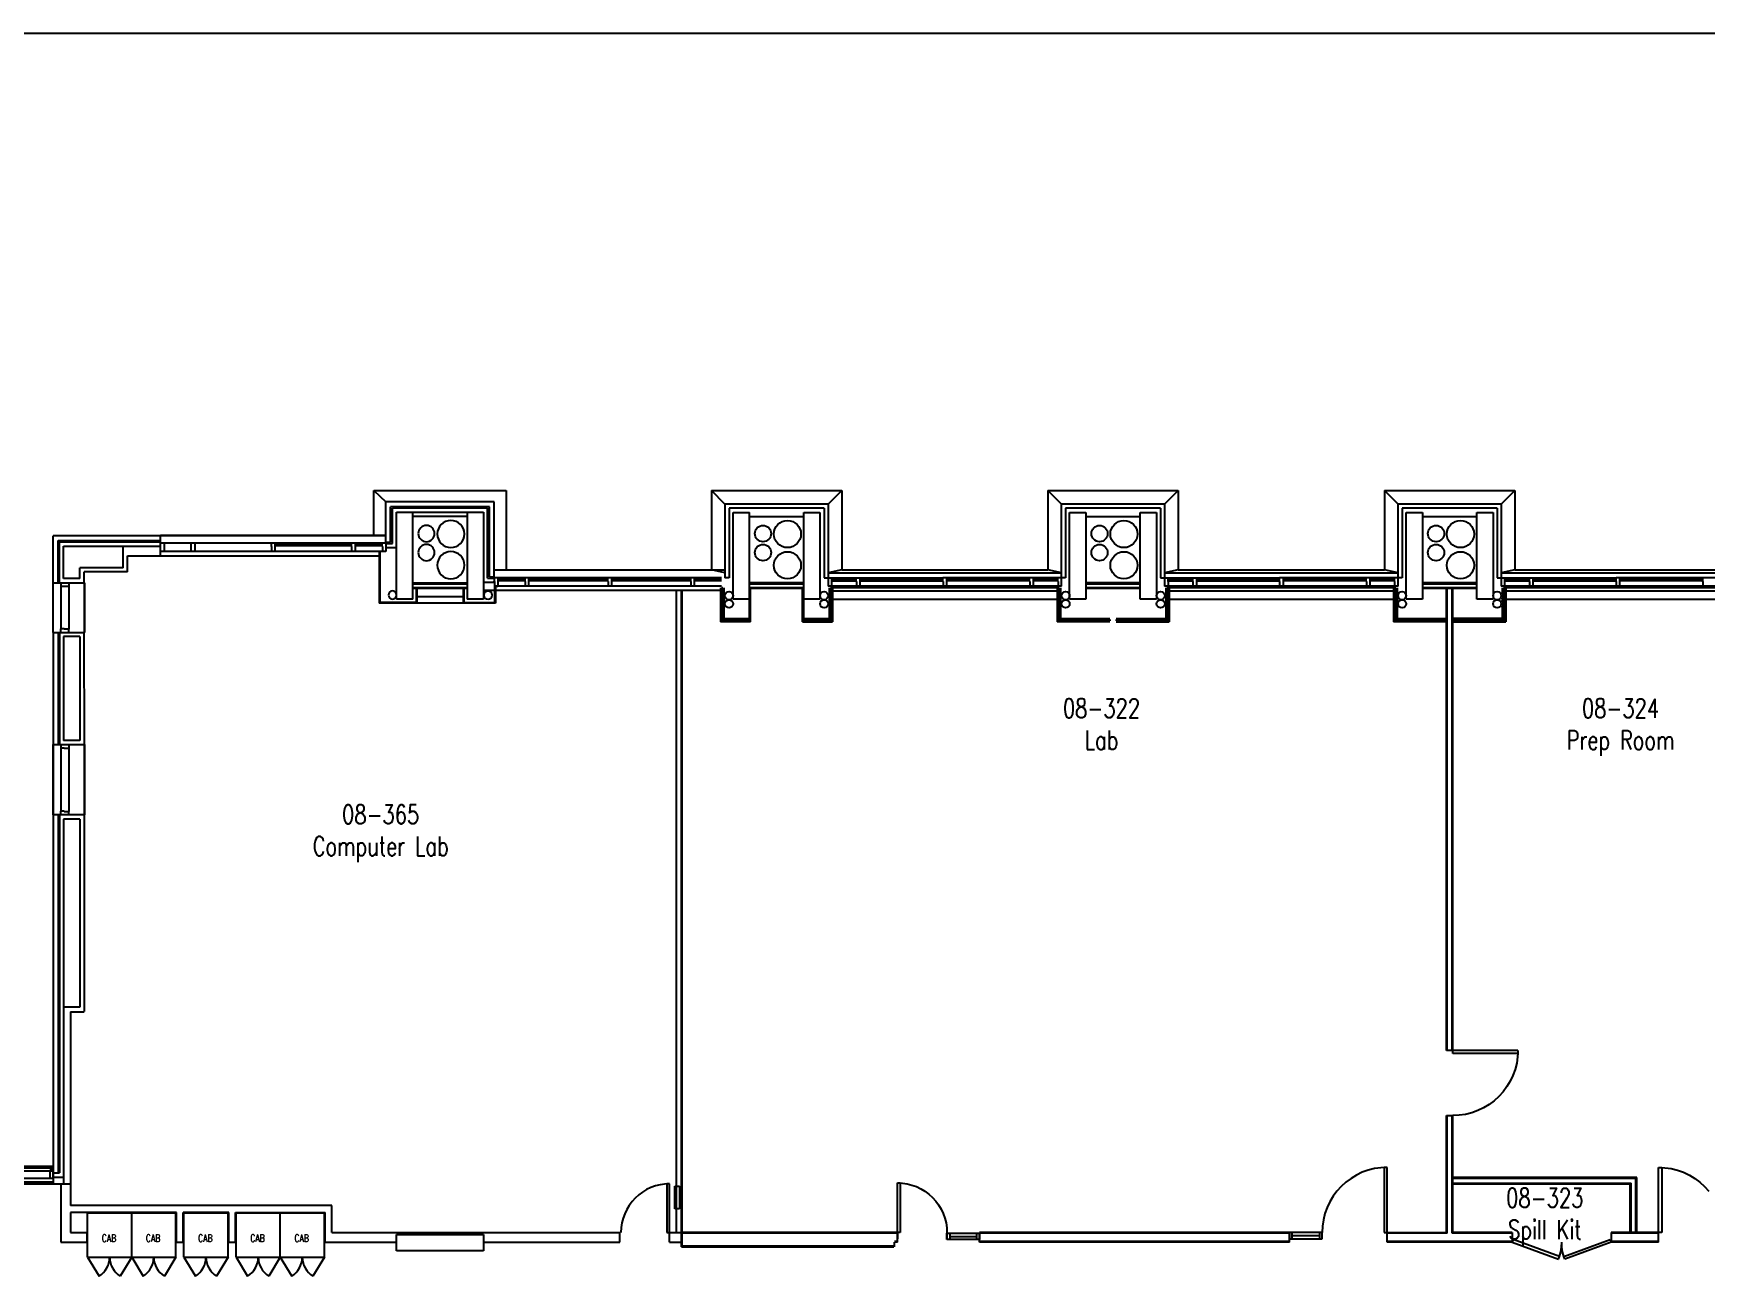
# Model space of a CAD drawing. Extents: x 11182 to 734459, y -1391328 to 152085.
# Drawn here: x 392811 to 423618, y -825406 to -802398 of the extents above; entities that cross this region are included whole.
import ezdxf
from ezdxf.enums import TextEntityAlignment as Align

# ---------------------------------------------------------------- set-up
doc = ezdxf.new("R2010")
doc.units = 0
doc.header["$LTSCALE"] = 500
doc.header["$MEASUREMENT"] = 0
doc.layers.get('0').update_dxf_attribs({"linetype": 'CONTINUOUS'})
doc.layers.add('0_Defpoints', color=106, linetype='CONTINUOUS', plot=False)
for name, color, linetype in [('0_room_data', 7, 'CONTINUOUS'), ('0_text', 7, 'CONTINUOUS'), ('1_Wall_Exist', 251, 'CONTINUOUS'), ('3_Text', 7, 'CONTINUOUS')]:
    doc.layers.add(name, color=color, linetype=linetype)
doc.styles.add('1_200', font='simplex.shx', dxfattribs={"width": 0.75, "height": 460})
doc.styles.add('imperial_Dims', font='simplex.shx', dxfattribs={"width": 0.75})

# ---------------------------------------------------------------- blocks, each defined once
blk = doc.blocks.new('Y_DOR1_0')
at = {"color": 0, "linetype": 'Continuous'}
for p, q in [((0, 457), (914, 457)), ((0, 406), (0, 457)), ((914, 406), (0, 406)), ((914, 406), (897, 279)), ((914, 457), (914, 406)), ((806, 26), (760, -51)), ((845, 107), (806, 26)), ((875, 192), (845, 107)), ((897, 279), (875, 192)), ((508, -303), (431, -349)), ((580, -249), (508, -303)), ((647, -189), (580, -249)), ((707, -122), (647, -189)), ((760, -51), (707, -122)), ((89, -452), (0, -457)), ((178, -439), (89, -452)), ((265, -417), (178, -439)), ((350, -387), (265, -417)), ((431, -349), (350, -387))]:
    blk.add_line(p, q, dxfattribs=at)
blk = doc.blocks.new('room_data')
at = {"layer": '3_Text', "style": '1_200', "width": 0.75}
for tag, p in [('ROOMNUM', (0, 0)), ('ROOMUSE', (0, -575))]:
    blk.add_attdef(tag, text='', height=345, dxfattribs=at).set_placement(p, align=Align.MIDDLE_CENTER)

msp = doc.modelspace()

# ---------------------------------------------------------------- linework, layer by layer
at = {"layer": '0_Defpoints'}
msp.add_lwpolyline([(375129, -802398), (375129, -868101), (476670, -868101), (476670, -802398)], close=True, dxfattribs=at)
at = {"layer": '1_Wall_Exist'}
for p, q in [((399082, -810818), (401522, -810818)), ((399082, -811640), (399082, -810818)), ((399082, -810818), (399302, -811028)), ((401522, -810818), (401522, -812280)), ((405302, -810819), (407702, -810819)), ((405302, -810819), (405302, -812281)), ((405552, -811069), (405302, -810819)), ((407702, -810819), (407452, -811069)), ((407702, -810819), (407702, -812281)), ((411502, -810819), (413902, -810819)), ((411502, -810819), (411502, -812281)), ((411752, -811069), (411502, -810819)), ((413902, -810819), (413652, -811069)), ((413902, -810819), (413902, -812281)), ((417702, -810819), (420102, -810819)), ((417702, -810819), (417702, -812281)), ((417952, -811069), (417702, -810819)), ((420102, -810819), (419852, -811069)), ((420102, -810819), (420102, -812281)), ((399302, -811787), (399302, -811028)), ((401302, -811028), (399302, -811028)), ((399392, -811766), (399392, -811118)), ((401212, -811118), (399392, -811118)), ((401212, -812408), (401212, -811118)), ((401302, -812427), (401302, -811028)), ((407452, -811069), (405552, -811069)), ((405552, -811069), (405552, -812428)), ((407452, -811069), (407452, -812580)), ((413652, -811069), (411752, -811069)), ((411752, -812580), (411752, -811069)), ((413652, -811069), (413652, -812580)), ((419852, -811069), (417952, -811069)), ((417952, -812580), (417952, -811069)), ((419852, -811069), (419852, -812580)), ((401177, -811143), (399427, -811143)), ((399427, -811791), (399427, -811143)), ((399502, -811218), (401102, -811218)), ((399502, -812818), (399502, -811218)), ((399802, -812818), (399802, -811218)), ((400802, -811293), (399802, -811293)), ((400802, -811218), (400802, -812818)), ((401102, -811218), (401102, -812818)), ((401177, -812433), (401177, -811143)), ((407377, -811144), (405627, -811144)), ((405627, -811144), (405627, -812428)), ((405702, -812819), (405702, -811219)), ((405702, -811219), (406002, -811219)), ((406002, -813216), (406002, -811219)), ((406002, -811294), (407002, -811294)), ((407002, -811219), (407302, -811219)), ((407002, -813216), (407002, -811219)), ((407302, -811219), (407302, -812819)), ((407377, -811144), (407377, -812428)), ((413577, -811144), (411827, -811144)), ((411827, -811144), (411827, -812428)), ((411902, -812819), (411902, -811219)), ((411902, -811219), (412202, -811219)), ((412202, -811219), (412202, -812819)), ((412202, -811294), (413202, -811294)), ((413202, -812819), (413202, -811219)), ((413202, -811219), (413502, -811219)), ((413502, -811219), (413502, -812819)), ((413577, -811144), (413577, -812428)), ((419777, -811144), (418027, -811144)), ((418027, -811144), (418027, -812428)), ((418102, -812819), (418102, -811219)), ((418102, -811219), (418402, -811219)), ((418402, -811219), (418402, -812819)), ((418402, -811294), (419402, -811294)), ((419402, -812819), (419402, -811219)), ((419402, -811219), (419702, -811219)), ((419702, -811219), (419702, -812819)), ((419777, -811144), (419777, -812428)), ((399302, -811650), (393177, -811650)), ((393177, -812517), (393177, -811650)), ((393267, -812517), (393267, -811740)), ((393267, -811740), (395152, -811740)), ((395152, -812024), (395152, -811640)), ((395152, -811640), (399302, -811640)), ((393292, -812517), (393292, -811765)), ((393292, -811765), (395152, -811765)), ((393367, -812440), (393367, -811840)), ((393367, -811840), (395152, -811840)), ((394467, -812240), (394467, -811840)), ((394544, -812018), (399178, -812018)), ((394544, -812317), (394544, -812018)), ((399236, -811787), (395152, -811787)), ((399302, -811939), (395152, -811939)), ((399178, -812024), (395152, -812024)), ((395218, -811787), (395218, -811939)), ((395718, -811939), (395718, -811787)), ((395784, -811787), (395784, -811939)), ((397194, -811851), (397194, -811787)), ((397196, -811851), (397194, -811851)), ((397196, -811851), (397196, -811939)), ((397260, -811787), (397260, -811939)), ((398671, -811813), (397260, -811813)), ((398671, -811838), (397260, -811838)), ((398668, -811813), (398671, -811800)), ((398671, -811851), (398668, -811838)), ((398671, -811851), (398671, -811787)), ((398673, -811851), (398671, -811851)), ((398673, -811851), (398673, -811939)), ((398736, -811787), (398736, -811939)), ((399236, -811813), (398736, -811813)), ((399236, -811838), (398736, -811838)), ((399178, -811939), (399178, -812891)), ((399191, -811939), (399191, -812878)), ((399234, -811813), (399236, -811800)), ((399236, -811851), (399234, -811838)), ((399236, -811851), (399236, -811787)), ((399302, -811787), (399236, -811787)), ((399239, -811851), (399236, -811851)), ((399239, -811851), (399239, -811939)), ((399302, -811766), (399392, -811766)), ((399302, -811787), (399302, -811939)), ((399302, -811791), (399427, -811791)), ((399302, -811866), (399502, -811866)), ((394467, -812240), (393667, -812240)), ((393667, -812440), (393667, -812240)), ((393744, -812517), (393744, -812317)), ((394544, -812317), (393744, -812317)), ((401303, -812280), (405553, -812280)), ((405552, -812331), (405302, -812281)), ((407702, -812281), (407452, -812331)), ((407452, -812331), (411752, -812331)), ((407702, -812281), (411502, -812281)), ((411752, -812331), (411502, -812281)), ((413902, -812281), (413652, -812331)), ((413652, -812331), (417952, -812331)), ((413902, -812281), (417702, -812281)), ((417952, -812331), (417702, -812281)), ((420102, -812281), (419852, -812331)), ((419852, -812331), (424152, -812331)), ((420102, -812281), (423902, -812281)), ((393167, -812517), (393744, -812517)), ((393167, -812517), (393167, -813431)), ((393314, -812517), (393314, -813365)), ((393378, -812583), (393314, -812583)), ((393667, -812440), (393367, -812440)), ((393378, -812581), (393378, -812583)), ((393378, -812581), (393466, -812581)), ((393466, -812517), (393466, -813368)), ((393743, -812518), (393743, -813431)), ((393749, -812518), (393744, -812517)), ((393749, -812518), (393749, -813431)), ((399802, -812518), (400802, -812518)), ((400802, -812543), (399802, -812543)), ((400802, -812607), (399802, -812607)), ((400802, -812623), (399802, -812623)), ((399862, -812623), (399862, -812878)), ((399875, -812623), (399875, -812891)), ((400729, -812623), (400729, -812891)), ((400742, -812623), (400742, -812878)), ((401102, -812508), (401306, -812508)), ((401306, -812658), (401102, -812658)), ((401177, -812433), (401303, -812433)), ((401212, -812408), (401302, -812408)), ((401300, -812453), (401303, -812440)), ((401303, -812491), (401300, -812478)), ((405486, -812427), (401302, -812427)), ((401303, -812491), (401303, -812427)), ((401306, -812491), (401303, -812491)), ((401306, -812491), (401306, -812878)), ((405489, -812579), (401306, -812579)), ((401325, -812579), (401325, -812891)), ((405470, -812658), (401325, -812658)), ((401350, -812579), (401369, -812579)), ((401369, -812427), (401369, -812579)), ((401868, -812453), (401369, -812453)), ((401868, -812478), (401369, -812478)), ((401868, -812491), (401868, -812427)), ((401871, -812491), (401868, -812491)), ((401871, -812491), (401871, -812579)), ((401934, -812427), (401934, -812579)), ((403394, -812453), (401934, -812453)), ((403394, -812478), (401934, -812478)), ((403392, -812453), (403394, -812440)), ((403394, -812491), (403392, -812478)), ((403394, -812491), (403394, -812427)), ((403397, -812491), (403394, -812491)), ((403397, -812491), (403397, -812579)), ((403460, -812427), (403460, -812579)), ((404920, -812453), (403460, -812453)), ((404920, -812478), (403460, -812478)), ((404658, -824482), (404658, -812658)), ((404750, -824748), (404750, -812658)), ((404766, -824732), (404766, -812658)), ((404920, -812491), (404920, -812427)), ((404922, -812491), (404920, -812491)), ((404922, -812491), (404922, -812579)), ((404986, -812427), (404986, -812579)), ((405486, -812453), (404986, -812453)), ((405486, -812478), (404986, -812478)), ((405470, -812607), (405470, -813235)), ((405489, -812607), (405489, -813216)), ((405489, -812607), (405489, -812648)), ((405511, -812607), (405489, -812607)), ((405511, -812648), (405489, -812648)), ((405492, -812610), (405492, -812646)), ((405509, -812610), (405492, -812610)), ((405509, -812646), (405492, -812646)), ((405504, -812614), (405509, -812614)), ((405504, -812614), (405504, -812617)), ((405504, -812617), (405511, -812617)), ((405504, -812639), (405511, -812639)), ((405504, -812639), (405504, -812642)), ((405504, -812642), (405509, -812642)), ((405509, -812614), (405509, -812610)), ((405509, -812642), (405509, -812646)), ((405511, -812607), (405511, -813194)), ((405511, -812617), (405511, -812607)), ((405511, -812639), (405511, -812648)), ((405533, -812607), (405533, -813194)), ((405627, -812428), (405552, -812428)), ((407002, -812519), (406002, -812519)), ((407002, -812544), (406002, -812544)), ((407002, -812608), (406002, -812608)), ((407002, -812624), (406002, -812624)), ((406021, -813235), (406021, -812624)), ((406983, -813235), (406983, -812624)), ((407377, -812428), (409568, -812428)), ((409571, -812580), (407452, -812580)), ((407472, -812607), (407472, -813194)), ((407494, -812607), (407494, -813194)), ((407494, -812607), (407516, -812607)), ((407494, -812617), (407494, -812607)), ((407501, -812617), (407494, -812617)), ((407494, -812639), (407494, -812648)), ((407501, -812639), (407494, -812639)), ((407494, -812648), (407516, -812648)), ((407496, -812610), (407513, -812610)), ((407496, -812614), (407496, -812610)), ((407501, -812614), (407496, -812614)), ((407501, -812642), (407496, -812642)), ((407496, -812642), (407496, -812646)), ((407496, -812646), (407513, -812646)), ((407501, -812614), (407501, -812617)), ((407501, -812639), (407501, -812642)), ((407513, -812610), (407513, -812646)), ((407516, -812453), (407971, -812453)), ((407516, -812479), (407971, -812479)), ((407516, -812491), (407516, -812580)), ((407516, -812491), (407518, -812491)), ((407516, -812607), (407516, -813216)), ((411689, -812607), (407516, -812607)), ((407516, -812607), (407516, -812648)), ((407516, -812665), (411689, -812665)), ((407518, -812491), (407518, -812428)), ((407521, -812453), (407518, -812441)), ((407518, -812491), (407521, -812479)), ((407535, -812607), (407535, -813235)), ((407969, -812453), (407971, -812441)), ((407971, -812491), (407969, -812479)), ((407971, -812491), (407971, -812428)), ((407974, -812491), (407971, -812491)), ((407974, -812491), (407974, -812580)), ((408037, -812428), (408037, -812580)), ((408037, -812453), (409568, -812453)), ((408037, -812479), (409568, -812479)), ((409566, -812453), (409568, -812441)), ((409568, -812491), (409566, -812479)), ((409634, -812428), (409568, -812428)), ((409568, -812491), (409568, -812428)), ((409571, -812491), (409568, -812491)), ((409571, -812491), (409571, -812580)), ((411752, -812580), (409571, -812580)), ((409634, -812428), (409634, -812580)), ((411827, -812428), (409637, -812428)), ((411165, -812453), (409637, -812453)), ((411165, -812479), (409637, -812479)), ((411163, -812453), (411165, -812441)), ((411165, -812491), (411163, -812479)), ((411165, -812491), (411165, -812428)), ((411168, -812491), (411165, -812491)), ((411168, -812491), (411168, -812580)), ((411231, -812428), (411231, -812580)), ((411687, -812453), (411231, -812453)), ((411687, -812479), (411231, -812479)), ((411670, -812607), (411670, -813235)), ((411684, -812453), (411687, -812441)), ((411687, -812491), (411684, -812479)), ((411687, -812491), (411687, -812428)), ((411689, -812491), (411687, -812491)), ((411689, -812491), (411689, -812580)), ((411689, -812607), (411689, -813216)), ((411689, -812607), (411689, -812648)), ((411711, -812607), (411689, -812607)), ((411711, -812648), (411689, -812648)), ((411709, -812610), (411692, -812610)), ((411692, -812610), (411692, -812646)), ((411709, -812646), (411692, -812646)), ((411704, -812614), (411709, -812614)), ((411704, -812614), (411704, -812617)), ((411704, -812617), (411711, -812617)), ((411704, -812639), (411711, -812639)), ((411704, -812639), (411704, -812642)), ((411704, -812642), (411709, -812642)), ((411709, -812614), (411709, -812610)), ((411709, -812642), (411709, -812646)), ((411711, -812607), (411711, -813194)), ((411711, -812617), (411711, -812607)), ((411711, -812639), (411711, -812648)), ((411733, -812607), (411733, -813194)), ((413202, -812519), (412202, -812519)), ((413202, -812544), (412202, -812544)), ((413202, -812608), (412202, -812608)), ((413202, -812624), (412202, -812624)), ((413577, -812428), (415768, -812428)), ((415771, -812580), (413652, -812580)), ((413672, -812607), (413672, -813194)), ((413694, -812607), (413694, -813194)), ((413694, -812607), (413716, -812607)), ((413694, -812617), (413694, -812607)), ((413701, -812617), (413694, -812617)), ((413694, -812639), (413694, -812648)), ((413701, -812639), (413694, -812639)), ((413694, -812648), (413716, -812648)), ((413696, -812610), (413713, -812610)), ((413696, -812614), (413696, -812610)), ((413701, -812614), (413696, -812614)), ((413696, -812642), (413696, -812646)), ((413701, -812642), (413696, -812642)), ((413696, -812646), (413713, -812646)), ((413701, -812614), (413701, -812617)), ((413701, -812639), (413701, -812642)), ((413713, -812610), (413713, -812646)), ((413716, -812453), (414171, -812453)), ((413716, -812479), (414171, -812479)), ((413716, -812491), (413716, -812580)), ((413716, -812491), (413718, -812491)), ((413716, -812607), (413716, -813216)), ((417889, -812607), (413716, -812607)), ((413716, -812607), (413716, -812648)), ((413716, -812665), (417889, -812665)), ((413718, -812491), (413718, -812428)), ((413721, -812453), (413718, -812441)), ((413718, -812491), (413721, -812479)), ((413735, -812607), (413735, -813235)), ((414169, -812453), (414171, -812441)), ((414171, -812491), (414169, -812479)), ((414171, -812491), (414171, -812428)), ((414174, -812491), (414171, -812491)), ((414174, -812491), (414174, -812580)), ((414237, -812428), (414237, -812580)), ((414237, -812453), (415768, -812453)), ((414237, -812479), (415768, -812479)), ((415766, -812453), (415768, -812441)), ((415768, -812491), (415766, -812479)), ((415834, -812428), (415768, -812428)), ((415768, -812491), (415768, -812428)), ((415771, -812491), (415768, -812491)), ((415771, -812491), (415771, -812580)), ((417952, -812580), (415771, -812580)), ((415834, -812428), (415834, -812580)), ((418027, -812428), (415837, -812428)), ((417365, -812453), (415837, -812453)), ((417365, -812479), (415837, -812479)), ((417363, -812453), (417365, -812441)), ((417365, -812491), (417363, -812479)), ((417365, -812491), (417365, -812428)), ((417368, -812491), (417365, -812491)), ((417368, -812491), (417368, -812580)), ((417431, -812428), (417431, -812580)), ((417887, -812453), (417431, -812453)), ((417887, -812479), (417431, -812479)), ((417870, -812607), (417870, -813235)), ((417884, -812453), (417887, -812441)), ((417887, -812491), (417884, -812479)), ((417887, -812491), (417887, -812428)), ((417889, -812491), (417887, -812491)), ((417889, -812491), (417889, -812580)), ((417889, -812607), (417889, -813216)), ((417889, -812607), (417889, -812648)), ((417911, -812607), (417889, -812607)), ((417911, -812648), (417889, -812648)), ((417892, -812610), (417892, -812646)), ((417909, -812610), (417892, -812610)), ((417909, -812646), (417892, -812646)), ((417904, -812614), (417909, -812614)), ((417904, -812614), (417904, -812617)), ((417904, -812617), (417911, -812617)), ((417904, -812639), (417911, -812639)), ((417904, -812639), (417904, -812642)), ((417904, -812642), (417909, -812642)), ((417909, -812614), (417909, -812610)), ((417909, -812642), (417909, -812646)), ((417911, -812607), (417911, -813194)), ((417911, -812617), (417911, -812607)), ((417911, -812639), (417911, -812648)), ((417933, -812607), (417933, -813194)), ((419402, -812519), (418402, -812519)), ((419402, -812544), (418402, -812544)), ((419402, -812608), (418402, -812608)), ((419402, -812624), (418402, -812624)), ((418843, -821132), (418843, -812624)), ((418856, -821132), (418856, -812624)), ((418948, -821132), (418948, -812624)), ((418961, -821132), (418961, -812624)), ((419777, -812428), (421968, -812428)), ((421971, -812580), (419852, -812580)), ((419872, -812607), (419872, -813194)), ((419894, -812607), (419894, -813194)), ((419894, -812607), (419916, -812607)), ((419894, -812617), (419894, -812607)), ((419901, -812617), (419894, -812617)), ((419894, -812639), (419894, -812648)), ((419901, -812639), (419894, -812639)), ((419894, -812648), (419916, -812648)), ((419896, -812610), (419913, -812610)), ((419896, -812614), (419896, -812610)), ((419901, -812614), (419896, -812614)), ((419901, -812642), (419896, -812642)), ((419896, -812642), (419896, -812646)), ((419896, -812646), (419913, -812646)), ((419901, -812614), (419901, -812617)), ((419901, -812639), (419901, -812642)), ((419913, -812610), (419913, -812646)), ((419916, -812453), (420371, -812453)), ((419916, -812479), (420371, -812479)), ((419916, -812491), (419916, -812580)), ((419916, -812491), (419918, -812491)), ((419916, -812607), (419916, -813216)), ((424089, -812607), (419916, -812607)), ((419916, -812607), (419916, -812648)), ((419916, -812665), (424089, -812665)), ((419918, -812491), (419918, -812428)), ((419921, -812453), (419918, -812441)), ((419918, -812491), (419921, -812479)), ((419935, -812607), (419935, -813235)), ((420369, -812453), (420371, -812441)), ((420371, -812491), (420369, -812479)), ((420371, -812491), (420371, -812428)), ((420374, -812491), (420371, -812491)), ((420374, -812491), (420374, -812580)), ((420437, -812428), (420437, -812580)), ((420437, -812453), (421968, -812453)), ((420437, -812479), (421968, -812479)), ((421966, -812453), (421968, -812441)), ((421968, -812491), (421966, -812479)), ((422034, -812428), (421968, -812428)), ((421968, -812491), (421968, -812428)), ((421971, -812491), (421968, -812491)), ((421971, -812491), (421971, -812580)), ((424152, -812580), (421971, -812580)), ((422034, -812428), (422034, -812580)), ((424227, -812428), (422037, -812428)), ((423565, -812453), (422037, -812453)), ((423565, -812479), (422037, -812479)), ((423563, -812453), (423565, -812441)), ((423565, -812491), (423563, -812479)), ((423565, -812491), (423565, -812428)), ((423568, -812491), (423565, -812491)), ((423568, -812491), (423568, -812580)), ((401325, -812891), (399178, -812891)), ((399862, -812878), (399191, -812878)), ((399802, -812818), (399502, -812818)), ((400742, -812878), (401306, -812878)), ((401102, -812818), (400802, -812818)), ((406002, -812819), (405702, -812819)), ((407302, -812819), (407002, -812819)), ((407535, -812819), (411670, -812819)), ((412202, -812819), (411902, -812819)), ((413502, -812819), (413202, -812819)), ((413735, -812819), (417870, -812819)), ((418402, -812819), (418102, -812819)), ((419702, -812819), (419402, -812819)), ((419935, -812819), (424070, -812819)), ((406021, -813235), (405470, -813235)), ((405511, -813152), (405489, -813152)), ((405489, -813152), (405489, -813216)), ((405489, -813172), (406002, -813172)), ((405511, -813194), (405489, -813194)), ((406002, -813216), (405489, -813216)), ((405530, -813216), (405489, -813216)), ((405509, -813155), (405492, -813155)), ((405492, -813155), (405492, -813191)), ((405509, -813191), (405492, -813191)), ((405496, -813196), (405492, -813196)), ((405492, -813196), (405492, -813213)), ((405528, -813213), (405492, -813213)), ((405496, -813201), (405496, -813196)), ((405499, -813201), (405496, -813201)), ((405499, -813194), (405993, -813194)), ((405499, -813201), (405499, -813194)), ((405504, -813159), (405509, -813159)), ((405504, -813159), (405504, -813162)), ((405504, -813162), (405511, -813162)), ((405504, -813184), (405511, -813184)), ((405504, -813184), (405504, -813187)), ((405504, -813187), (405509, -813187)), ((405509, -813159), (405509, -813155)), ((405509, -813187), (405509, -813191)), ((405511, -813162), (405511, -813152)), ((405511, -813184), (405511, -813194)), ((405521, -813194), (405530, -813194)), ((405521, -813201), (405521, -813194)), ((405524, -813201), (405521, -813201)), ((405524, -813201), (405524, -813196)), ((405524, -813196), (405528, -813196)), ((405528, -813196), (405528, -813213)), ((405530, -813194), (405530, -813216)), ((405961, -813194), (405961, -813216)), ((405971, -813194), (405961, -813194)), ((406002, -813216), (405961, -813216)), ((405964, -813196), (405964, -813213)), ((405968, -813196), (405964, -813196)), ((406000, -813213), (405964, -813213)), ((405968, -813201), (405968, -813196)), ((405971, -813201), (405968, -813201)), ((405971, -813201), (405971, -813194)), ((405993, -813201), (405993, -813194)), ((405993, -813194), (406002, -813194)), ((405996, -813201), (405993, -813201)), ((405996, -813201), (405996, -813196)), ((405996, -813196), (406000, -813196)), ((406000, -813196), (406000, -813213)), ((406002, -813194), (406002, -813216)), ((406983, -813235), (407535, -813235)), ((407002, -813172), (407494, -813172)), ((407002, -813194), (407002, -813216)), ((407012, -813194), (407002, -813194)), ((407002, -813216), (407516, -813216)), ((407044, -813216), (407002, -813216)), ((407009, -813196), (407005, -813196)), ((407005, -813196), (407005, -813213)), ((407041, -813213), (407005, -813213)), ((407009, -813201), (407009, -813196)), ((407012, -813201), (407009, -813201)), ((407012, -813194), (407494, -813194)), ((407012, -813201), (407012, -813194)), ((407034, -813194), (407044, -813194)), ((407034, -813201), (407034, -813194)), ((407037, -813201), (407034, -813201)), ((407037, -813201), (407037, -813196)), ((407037, -813196), (407041, -813196)), ((407041, -813196), (407041, -813213)), ((407044, -813194), (407044, -813216)), ((407474, -813194), (407474, -813216)), ((407484, -813194), (407474, -813194)), ((407516, -813216), (407474, -813216)), ((407481, -813196), (407477, -813196)), ((407477, -813196), (407477, -813213)), ((407513, -813213), (407477, -813213)), ((407481, -813201), (407481, -813196)), ((407484, -813201), (407481, -813201)), ((407484, -813201), (407484, -813194)), ((407494, -813152), (407516, -813152)), ((407494, -813162), (407494, -813152)), ((407501, -813162), (407494, -813162)), ((407494, -813184), (407494, -813194)), ((407501, -813184), (407494, -813184)), ((407494, -813194), (407516, -813194)), ((407496, -813155), (407513, -813155)), ((407496, -813159), (407496, -813155)), ((407501, -813159), (407496, -813159)), ((407501, -813187), (407496, -813187)), ((407496, -813187), (407496, -813191)), ((407496, -813191), (407513, -813191)), ((407501, -813159), (407501, -813162)), ((407501, -813184), (407501, -813187)), ((407506, -813201), (407506, -813194)), ((407509, -813201), (407506, -813201)), ((407509, -813196), (407513, -813196)), ((407509, -813201), (407509, -813196)), ((407513, -813155), (407513, -813191)), ((407513, -813196), (407513, -813213)), ((407516, -813152), (407516, -813216)), ((412643, -813235), (411670, -813235)), ((411711, -813152), (411689, -813152)), ((411689, -813152), (411689, -813216)), ((411689, -813172), (412643, -813172)), ((411711, -813194), (411689, -813194)), ((412643, -813216), (411689, -813216)), ((411730, -813216), (411689, -813216)), ((411692, -813155), (411692, -813191)), ((411709, -813155), (411692, -813155)), ((411709, -813191), (411692, -813191)), ((411692, -813196), (411692, -813213)), ((411696, -813196), (411692, -813196)), ((411728, -813213), (411692, -813213)), ((411696, -813201), (411696, -813196)), ((411699, -813201), (411696, -813201)), ((411699, -813194), (412643, -813194)), ((411699, -813201), (411699, -813194)), ((411704, -813159), (411709, -813159)), ((411704, -813159), (411704, -813162)), ((411704, -813162), (411711, -813162)), ((411704, -813184), (411704, -813187)), ((411704, -813184), (411711, -813184)), ((411704, -813187), (411709, -813187)), ((411709, -813159), (411709, -813155)), ((411709, -813187), (411709, -813191)), ((411711, -813162), (411711, -813152)), ((411711, -813184), (411711, -813194)), ((411721, -813201), (411721, -813194)), ((411721, -813194), (411730, -813194)), ((411724, -813201), (411721, -813201)), ((411724, -813196), (411728, -813196)), ((411724, -813201), (411724, -813196)), ((411728, -813196), (411728, -813213)), ((411730, -813194), (411730, -813216)), ((412146, -813194), (412146, -813216)), ((412155, -813194), (412146, -813194)), ((412187, -813216), (412146, -813216)), ((412148, -813196), (412148, -813213)), ((412153, -813196), (412148, -813196)), ((412184, -813213), (412148, -813213)), ((412153, -813201), (412153, -813196)), ((412155, -813201), (412153, -813201)), ((412155, -813201), (412155, -813194)), ((412177, -813194), (412187, -813194)), ((412177, -813201), (412177, -813194)), ((412180, -813201), (412177, -813201)), ((412180, -813201), (412180, -813196)), ((412180, -813196), (412184, -813196)), ((412184, -813196), (412184, -813213)), ((412187, -813194), (412187, -813216)), ((412602, -813194), (412602, -813216)), ((412612, -813194), (412602, -813194)), ((412643, -813216), (412602, -813216)), ((412605, -813196), (412605, -813213)), ((412609, -813196), (412605, -813196)), ((412641, -813213), (412605, -813213)), ((412609, -813201), (412609, -813196)), ((412612, -813201), (412609, -813201)), ((412612, -813201), (412612, -813194)), ((412634, -813194), (412643, -813194)), ((412634, -813201), (412634, -813194)), ((412637, -813201), (412634, -813201)), ((412637, -813201), (412637, -813196)), ((412637, -813196), (412641, -813196)), ((412641, -813196), (412641, -813213)), ((412643, -813194), (412643, -813216)), ((412761, -813172), (413694, -813172)), ((412761, -813194), (413694, -813194)), ((412761, -813194), (412761, -813216)), ((412771, -813194), (412761, -813194)), ((412761, -813216), (413716, -813216)), ((412761, -813216), (412803, -813216)), ((412761, -813235), (413735, -813235)), ((412764, -813196), (412764, -813213)), ((412768, -813196), (412764, -813196)), ((412764, -813213), (412800, -813213)), ((412768, -813201), (412768, -813196)), ((412768, -813201), (412771, -813201)), ((412771, -813201), (412771, -813194)), ((412793, -813194), (412803, -813194)), ((412793, -813201), (412793, -813194)), ((412793, -813201), (412796, -813201)), ((412796, -813201), (412796, -813196)), ((412796, -813196), (412800, -813196)), ((412800, -813196), (412800, -813213)), ((412803, -813194), (412803, -813216)), ((413218, -813194), (413218, -813216)), ((413228, -813194), (413218, -813194)), ((413218, -813216), (413259, -813216)), ((413221, -813196), (413221, -813213)), ((413225, -813196), (413221, -813196)), ((413221, -813213), (413257, -813213)), ((413225, -813201), (413225, -813196)), ((413225, -813201), (413228, -813201)), ((413228, -813201), (413228, -813194)), ((413250, -813194), (413259, -813194)), ((413250, -813201), (413250, -813194)), ((413250, -813201), (413252, -813201)), ((413252, -813201), (413252, -813196)), ((413252, -813196), (413257, -813196)), ((413257, -813196), (413257, -813213)), ((413259, -813194), (413259, -813216)), ((413674, -813194), (413674, -813216)), ((413684, -813194), (413674, -813194)), ((413716, -813216), (413674, -813216)), ((413677, -813196), (413677, -813213)), ((413681, -813196), (413677, -813196)), ((413713, -813213), (413677, -813213)), ((413681, -813201), (413681, -813196)), ((413684, -813201), (413681, -813201)), ((413684, -813201), (413684, -813194)), ((413694, -813152), (413716, -813152)), ((413694, -813162), (413694, -813152)), ((413701, -813162), (413694, -813162)), ((413694, -813184), (413694, -813194)), ((413701, -813184), (413694, -813184)), ((413694, -813194), (413716, -813194)), ((413696, -813159), (413696, -813155)), ((413696, -813155), (413713, -813155)), ((413701, -813159), (413696, -813159)), ((413701, -813187), (413696, -813187)), ((413696, -813187), (413696, -813191)), ((413696, -813191), (413713, -813191)), ((413701, -813159), (413701, -813162)), ((413701, -813184), (413701, -813187)), ((413706, -813201), (413706, -813194)), ((413709, -813201), (413706, -813201)), ((413709, -813196), (413713, -813196)), ((413709, -813201), (413709, -813196)), ((413713, -813155), (413713, -813191)), ((413713, -813196), (413713, -813213)), ((413716, -813152), (413716, -813216)), ((418843, -813235), (417870, -813235)), ((417911, -813152), (417889, -813152)), ((417889, -813152), (417889, -813216)), ((417889, -813172), (418843, -813172)), ((417911, -813194), (417889, -813194)), ((418843, -813216), (417889, -813216)), ((417930, -813216), (417889, -813216)), ((417892, -813155), (417892, -813191)), ((417909, -813155), (417892, -813155)), ((417909, -813191), (417892, -813191)), ((417892, -813196), (417892, -813213)), ((417896, -813196), (417892, -813196)), ((417928, -813213), (417892, -813213)), ((417896, -813201), (417896, -813196)), ((417899, -813201), (417896, -813201)), ((417899, -813194), (418843, -813194)), ((417899, -813201), (417899, -813194)), ((417904, -813159), (417909, -813159)), ((417904, -813159), (417904, -813162)), ((417904, -813162), (417911, -813162)), ((417904, -813184), (417911, -813184)), ((417904, -813184), (417904, -813187)), ((417904, -813187), (417909, -813187)), ((417909, -813159), (417909, -813155)), ((417909, -813187), (417909, -813191)), ((417911, -813162), (417911, -813152)), ((417911, -813184), (417911, -813194)), ((417921, -813194), (417930, -813194)), ((417921, -813201), (417921, -813194)), ((417924, -813201), (417921, -813201)), ((417924, -813201), (417924, -813196)), ((417924, -813196), (417928, -813196)), ((417928, -813196), (417928, -813213)), ((417930, -813194), (417930, -813216)), ((418346, -813194), (418346, -813216)), ((418355, -813194), (418346, -813194)), ((418387, -813216), (418346, -813216)), ((418348, -813196), (418348, -813213)), ((418352, -813196), (418348, -813196)), ((418384, -813213), (418348, -813213)), ((418352, -813201), (418352, -813196)), ((418355, -813201), (418352, -813201)), ((418355, -813201), (418355, -813194)), ((418377, -813194), (418387, -813194)), ((418377, -813201), (418377, -813194)), ((418380, -813201), (418377, -813201)), ((418380, -813201), (418380, -813196)), ((418380, -813196), (418384, -813196)), ((418384, -813196), (418384, -813213)), ((418387, -813194), (418387, -813216)), ((418802, -813194), (418802, -813216)), ((418812, -813194), (418802, -813194)), ((418843, -813216), (418802, -813216)), ((418805, -813196), (418805, -813213)), ((418809, -813196), (418805, -813196)), ((418841, -813213), (418805, -813213)), ((418809, -813201), (418809, -813196)), ((418812, -813201), (418809, -813201)), ((418812, -813201), (418812, -813194)), ((418834, -813194), (418843, -813194)), ((418834, -813201), (418834, -813194)), ((418837, -813201), (418834, -813201)), ((418837, -813201), (418837, -813196)), ((418837, -813196), (418841, -813196)), ((418841, -813196), (418841, -813213)), ((418843, -813194), (418843, -813216)), ((419916, -813172), (418961, -813172)), ((419906, -813194), (418961, -813194)), ((418961, -813194), (418961, -813216)), ((418971, -813194), (418961, -813194)), ((418961, -813216), (419916, -813216)), ((418961, -813216), (419003, -813216)), ((418961, -813235), (419935, -813235)), ((418964, -813196), (418964, -813213)), ((418968, -813196), (418964, -813196)), ((418964, -813213), (419000, -813213)), ((418968, -813201), (418968, -813196)), ((418968, -813201), (418971, -813201)), ((418971, -813201), (418971, -813194)), ((418993, -813194), (419003, -813194)), ((418993, -813201), (418993, -813194)), ((418993, -813201), (418996, -813201)), ((418996, -813201), (418996, -813196)), ((418996, -813196), (419000, -813196)), ((419000, -813196), (419000, -813213)), ((419003, -813194), (419003, -813216)), ((419418, -813194), (419418, -813216)), ((419428, -813194), (419418, -813194)), ((419418, -813216), (419459, -813216)), ((419421, -813196), (419421, -813213)), ((419425, -813196), (419421, -813196)), ((419421, -813213), (419457, -813213)), ((419425, -813201), (419425, -813196)), ((419425, -813201), (419428, -813201)), ((419428, -813201), (419428, -813194)), ((419450, -813194), (419459, -813194)), ((419450, -813201), (419450, -813194)), ((419450, -813201), (419452, -813201)), ((419452, -813201), (419452, -813196)), ((419452, -813196), (419457, -813196)), ((419457, -813196), (419457, -813213)), ((419459, -813194), (419459, -813216)), ((419874, -813194), (419874, -813216)), ((419884, -813194), (419874, -813194)), ((419874, -813216), (419916, -813216)), ((419877, -813196), (419877, -813213)), ((419881, -813196), (419877, -813196)), ((419877, -813213), (419913, -813213)), ((419881, -813201), (419881, -813196)), ((419881, -813201), (419884, -813201)), ((419884, -813201), (419884, -813194)), ((419894, -813152), (419916, -813152)), ((419894, -813162), (419894, -813152)), ((419901, -813162), (419894, -813162)), ((419894, -813184), (419894, -813194)), ((419901, -813184), (419894, -813184)), ((419894, -813194), (419916, -813194)), ((419896, -813155), (419913, -813155)), ((419896, -813159), (419896, -813155)), ((419901, -813159), (419896, -813159)), ((419901, -813187), (419896, -813187)), ((419896, -813187), (419896, -813191)), ((419896, -813191), (419913, -813191)), ((419901, -813159), (419901, -813162)), ((419901, -813184), (419901, -813187)), ((419906, -813201), (419906, -813194)), ((419906, -813201), (419909, -813201)), ((419909, -813201), (419909, -813196)), ((419909, -813196), (419913, -813196)), ((419913, -813155), (419913, -813191)), ((419913, -813196), (419913, -813213)), ((419916, -813152), (419916, -813216)), ((393167, -813431), (393749, -813431)), ((393176, -813431), (393176, -816791)), ((393177, -813431), (393177, -813431)), ((393266, -813431), (393266, -815497)), ((393291, -813431), (393291, -815497)), ((393314, -813431), (393314, -813365)), ((393377, -813365), (393314, -813365)), ((393315, -813431), (393467, -813431)), ((393366, -813508), (393367, -815420)), ((393666, -813508), (393366, -813508)), ((393377, -813367), (393377, -813365)), ((393377, -813367), (393466, -813367)), ((393466, -813431), (393466, -813367)), ((393666, -813508), (393667, -815420)), ((393742, -813431), (393743, -815497)), ((393667, -815420), (393367, -815420)), ((393166, -815497), (393749, -815497)), ((393166, -815497), (393166, -816791)), ((393314, -815497), (393314, -816725)), ((393377, -815563), (393314, -815563)), ((393377, -815561), (393377, -815563)), ((393377, -815561), (393466, -815561)), ((393466, -815497), (393466, -816728)), ((393743, -815497), (393743, -820412)), ((393749, -815497), (393749, -816791)), ((393166, -816791), (393176, -816791)), ((393177, -816791), (393177, -823587)), ((393749, -816791), (393177, -816791)), ((393267, -816791), (393267, -820335)), ((393292, -816791), (393292, -820335)), ((393313, -816791), (393313, -816725)), ((393377, -816725), (393313, -816725)), ((393367, -816868), (393367, -820335)), ((393667, -816868), (393367, -816868)), ((393377, -816728), (393377, -816725)), ((393377, -816728), (393465, -816728)), ((393465, -816791), (393465, -816728)), ((393667, -816868), (393667, -820335)), ((393267, -820335), (393267, -823388)), ((393292, -820335), (393292, -823388)), ((393667, -820335), (393367, -820335)), ((393367, -820335), (393367, -823463)), ((393491, -820418), (393491, -823990)), ((393491, -820418), (393743, -820418)), ((420161, -821132), (418843, -821132)), ((418961, -821188), (418961, -821132)), ((420161, -821188), (418961, -821188)), ((420161, -821188), (420138, -821366)), ((420161, -821132), (420161, -821188)), ((420069, -821591), (420019, -821698)), ((420109, -821480), (420069, -821591)), ((420138, -821366), (420109, -821480)), ((419889, -821892), (419809, -821980)), ((419958, -821798), (419889, -821892)), ((420019, -821698), (419958, -821798)), ((419526, -822189), (419420, -822240)), ((419628, -822129), (419526, -822189)), ((419722, -822059), (419628, -822129)), ((419809, -821980), (419722, -822059)), ((418843, -824485), (418843, -822332)), ((418843, -822332), (418961, -822332)), ((418856, -824498), (418856, -822332)), ((418948, -824498), (418948, -822332)), ((419078, -822325), (418961, -822332)), ((418961, -824485), (418961, -822332)), ((419195, -822308), (419078, -822325)), ((419309, -822280), (419195, -822308)), ((419420, -822240), (419309, -822280)), ((393177, -823267), (386964, -823267)), ((387030, -823294), (393177, -823294)), ((387068, -823350), (393177, -823350)), ((393114, -823294), (393114, -823313)), ((393114, -823313), (393177, -823313)), ((393177, -823351), (393114, -823351)), ((393114, -823351), (393114, -823485)), ((393137, -823313), (393137, -823351)), ((393153, -823313), (393153, -823351)), ((393177, -823313), (393177, -823294)), ((393177, -823485), (393177, -823351)), ((393177, -823388), (393292, -823388)), ((417186, -823427), (417086, -823487)), ((417293, -823376), (417186, -823427)), ((417404, -823336), (417293, -823376)), ((417518, -823308), (417404, -823336)), ((417696, -823284), (417518, -823308)), ((417752, -823284), (417696, -823284)), ((417696, -823284), (417696, -824485)), ((417752, -824663), (417752, -823284)), ((422752, -824663), (422752, -823284)), ((422752, -823284), (422809, -823284)), ((422809, -823284), (422987, -823308)), ((422809, -823284), (422809, -824485)), ((422987, -823308), (423101, -823336)), ((423101, -823336), (423212, -823376)), ((423212, -823376), (423319, -823427)), ((423319, -823427), (423419, -823487)), ((387182, -823485), (393177, -823485)), ((387251, -823553), (393177, -823553)), ((387474, -823587), (393491, -823587)), ((393177, -823463), (393367, -823463)), ((393313, -823587), (393313, -824660)), ((393367, -823463), (393367, -823587)), ((404033, -823739), (403963, -823791)), ((404108, -823694), (404033, -823739)), ((404187, -823656), (404108, -823694)), ((404270, -823627), (404187, -823656)), ((404355, -823605), (404270, -823627)), ((404480, -823588), (404355, -823605)), ((404530, -823588), (404480, -823588)), ((404480, -823588), (404480, -824482)), ((404530, -824660), (404530, -823588)), ((404630, -823630), (404716, -823630)), ((404630, -824050), (404630, -823630)), ((404716, -823630), (404716, -824050)), ((416825, -823724), (416755, -823818)), ((416904, -823636), (416825, -823724)), ((416992, -823557), (416904, -823636)), ((417086, -823487), (416992, -823557)), ((418961, -823468), (422349, -823468)), ((418961, -823481), (422336, -823481)), ((418961, -823573), (422244, -823573)), ((418961, -823586), (422231, -823586)), ((422231, -824485), (422231, -823586)), ((422244, -824485), (422244, -823573)), ((422336, -824485), (422336, -823481)), ((422349, -824485), (422349, -823472)), ((423419, -823487), (423513, -823557)), ((423513, -823557), (423601, -823636)), ((423601, -823636), (423680, -823724)), ((398308, -823990), (393491, -823990)), ((398308, -824482), (398308, -823990)), ((403742, -824060), (403704, -824140)), ((403787, -823985), (403742, -824060)), ((403839, -823915), (403787, -823985)), ((403898, -823850), (403839, -823915)), ((403963, -823791), (403898, -823850)), ((404716, -824050), (404630, -824050)), ((416644, -824026), (416605, -824137)), ((416695, -823919), (416644, -824026)), ((416755, -823818), (416695, -823919)), ((395447, -824113), (393491, -824113)), ((393491, -824113), (393491, -824482)), ((393809, -824939), (393809, -824126)), ((395434, -824126), (393809, -824126)), ((394622, -824939), (394622, -824126)), ((395434, -824939), (395434, -824126)), ((395447, -824660), (395447, -824113)), ((396409, -824113), (395571, -824113)), ((395571, -824660), (395571, -824113)), ((395584, -824939), (395584, -824126)), ((396396, -824126), (395584, -824126)), ((396396, -824939), (396396, -824126)), ((396409, -824660), (396409, -824113)), ((396533, -824660), (396533, -824113)), ((396533, -824113), (398184, -824113)), ((396546, -824939), (396546, -824126)), ((398171, -824126), (396546, -824126)), ((397358, -824939), (397358, -824126)), ((398171, -824939), (398171, -824126)), ((398184, -824660), (398184, -824113)), ((403653, -824308), (403641, -824394)), ((403675, -824222), (403653, -824308)), ((403704, -824140), (403675, -824222)), ((416559, -824367), (416552, -824485)), ((416576, -824251), (416559, -824367)), ((416605, -824137), (416576, -824251)), ((393313, -824660), (393796, -824660)), ((393491, -824482), (393796, -824482)), ((393796, -824482), (393796, -824660)), ((395447, -824660), (395571, -824660)), ((396409, -824660), (396533, -824660)), ((398184, -824660), (399502, -824660)), ((398308, -824482), (403615, -824482)), ((399502, -824520), (401102, -824520)), ((399502, -824820), (399502, -824520)), ((401102, -824523), (401102, -824820)), ((401102, -824660), (403615, -824660)), ((403615, -824660), (403615, -824482)), ((403641, -824394), (403636, -824482)), ((404480, -824482), (404750, -824482)), ((404530, -824660), (404750, -824660)), ((408728, -824485), (404766, -824485)), ((408728, -824498), (404766, -824498)), ((408728, -824650), (408678, -824650)), ((408728, -824663), (408678, -824663)), ((408678, -824748), (408678, -824663)), ((408728, -824663), (408728, -824485)), ((408728, -824485), (408728, -824599)), ((409642, -824498), (409692, -824498)), ((409642, -824612), (409642, -824498)), ((409692, -824612), (409642, -824612)), ((409643, -824599), (409643, -824485)), ((409692, -824498), (409692, -824612)), ((409692, -824498), (410192, -824498)), ((409692, -824555), (410192, -824555)), ((410192, -824612), (409692, -824612)), ((410192, -824498), (410242, -824498)), ((410192, -824612), (410192, -824498)), ((410242, -824612), (410192, -824612)), ((415952, -824485), (410242, -824485)), ((410242, -824663), (410242, -824485)), ((415952, -824498), (410242, -824498)), ((410242, -824498), (410242, -824612)), ((415952, -824650), (410242, -824650)), ((415952, -824663), (410242, -824663)), ((415952, -824663), (415952, -824485)), ((415952, -824485), (415952, -824599)), ((416002, -824485), (415952, -824485)), ((415952, -824599), (416002, -824599)), ((416002, -824599), (416002, -824485)), ((416502, -824485), (416002, -824485)), ((416002, -824542), (416502, -824542)), ((416002, -824599), (416502, -824599)), ((416502, -824485), (416502, -824599)), ((416552, -824485), (416502, -824485)), ((416502, -824599), (416552, -824599)), ((416552, -824599), (416552, -824485)), ((417696, -824485), (418843, -824485)), ((417752, -824599), (417752, -824485)), ((418856, -824498), (417752, -824498)), ((420052, -824650), (417752, -824650)), ((420052, -824663), (417752, -824663)), ((420052, -824498), (418948, -824498)), ((420052, -824485), (418961, -824485)), ((420052, -824485), (420052, -824663)), ((420070, -824615), (420052, -824663)), ((420052, -824663), (420911, -824977)), ((420929, -824929), (420070, -824615)), ((420962, -824752), (420967, -824663)), ((420971, -824752), (420967, -824663)), ((421005, -824929), (421863, -824615)), ((421881, -824663), (421022, -824977)), ((421863, -824615), (421881, -824663)), ((422809, -824485), (421881, -824485)), ((421881, -824485), (421881, -824663)), ((422752, -824498), (421881, -824498)), ((422752, -824650), (421881, -824650)), ((422752, -824663), (421881, -824663)), ((393809, -824939), (394020, -825286)), ((393809, -824939), (395434, -824939)), ((394622, -824939), (394411, -825286)), ((394622, -824939), (394833, -825286)), ((395434, -824939), (395223, -825286)), ((395584, -824939), (395795, -825286)), ((395584, -824939), (396396, -824939)), ((396396, -824939), (396185, -825286)), ((396546, -824939), (396757, -825286)), ((396546, -824939), (398171, -824939)), ((397358, -824939), (397147, -825286)), ((397358, -824939), (397569, -825286)), ((398171, -824939), (397960, -825286)), ((401102, -824820), (399502, -824820)), ((404750, -824748), (408662, -824748)), ((404766, -824732), (408678, -824732)), ((420911, -824977), (420929, -824929)), ((420927, -824928), (420949, -824841)), ((420949, -824841), (420962, -824752)), ((420984, -824841), (420971, -824752)), ((421006, -824928), (420984, -824841)), ((421022, -824977), (421005, -824929))]:
    msp.add_line(p, q, dxfattribs=at)
msp.add_lwpolyline([(399875, -812768), (400729, -812768)], dxfattribs=at)
at = {"layer": '1_Wall_Exist', "extrusion": (0, 0, -1)}
for centre, radius in [((-400502, -811618), 250), ((-400052, -811610), 150), ((-400052, -811960), 150), ((-400502, -812193), 250), ((-399427, -812742), 75), ((-401186, -812744), 75)]:
    msp.add_circle(centre, radius, dxfattribs=at)
at = {"layer": '1_Wall_Exist'}
for centre, radius in [((406702, -811619), 250), ((412902, -811619), 250), ((419102, -811619), 250), ((406252, -811610), 150), ((412452, -811610), 150), ((418652, -811610), 150), ((406252, -811960), 150), ((406702, -812194), 250), ((412452, -811960), 150), ((412902, -812194), 250), ((418652, -811960), 150), ((419102, -812194), 250), ((405627, -812754), 75), ((405627, -812904), 75), ((407378, -812754), 75), ((407378, -812904), 75), ((411827, -812754), 75), ((411827, -812904), 75), ((413578, -812754), 75), ((413578, -812904), 75), ((418027, -812754), 75), ((418027, -812904), 75), ((419778, -812754), 75), ((419778, -812904), 75)]:
    msp.add_circle(centre, radius, dxfattribs=at)
for centre, start, end in [((393809, -824939), 301.2759, 0), ((394622, -824939), 180, 238.7241), ((394622, -824939), 301.2759, 0), ((395434, -824939), 180, 238.7241), ((395584, -824939), 301.2759, 0), ((396396, -824939), 180, 238.7241), ((396546, -824939), 301.2759, 0), ((397358, -824939), 180, 238.7241), ((397358, -824939), 301.2759, 0), ((398171, -824939), 180, 238.7241)]:
    msp.add_arc(centre, 406, start, end, dxfattribs=at)

# ---------------------------------------------------------------- block references
at = {"layer": '0_room_data', "xscale": 1.018417926029456, "yscale": 1.018417926029456, "zscale": 1.018417926029456}
for p, values in [((412489, -814828), {'ROOMNUM': '08-322', 'ROOMUSE': 'Lab'}), ((422051, -814828), {'ROOMNUM': '08-324', 'ROOMUSE': 'Prep Room'}), ((399208, -816782), {'ROOMNUM': '08-365', 'ROOMUSE': 'Computer Lab'}), ((420656, -823846), {'ROOMNUM': '08-323', 'ROOMUSE': 'Spill Kit'})]:
    msp.add_blockref('room_data', p, dxfattribs=at).add_auto_attribs(values)
at = {"layer": '1_Wall_Exist', "rotation": 90}
msp.add_blockref('Y_DOR1_0', (409185, -824485), dxfattribs=at)

# ---------------------------------------------------------------- texts
at = {"layer": '0_text', "color": 2, "style": 'imperial_Dims', "width": 0.75}
for p in [(394202, -824588), (395015, -824588), (395977, -824588), (396939, -824588), (397752, -824588)]:
    msp.add_text('CAB', height=137.2, dxfattribs=at).set_placement(p, align=Align.MIDDLE_CENTER)

doc.saveas('drawing.dxf')
